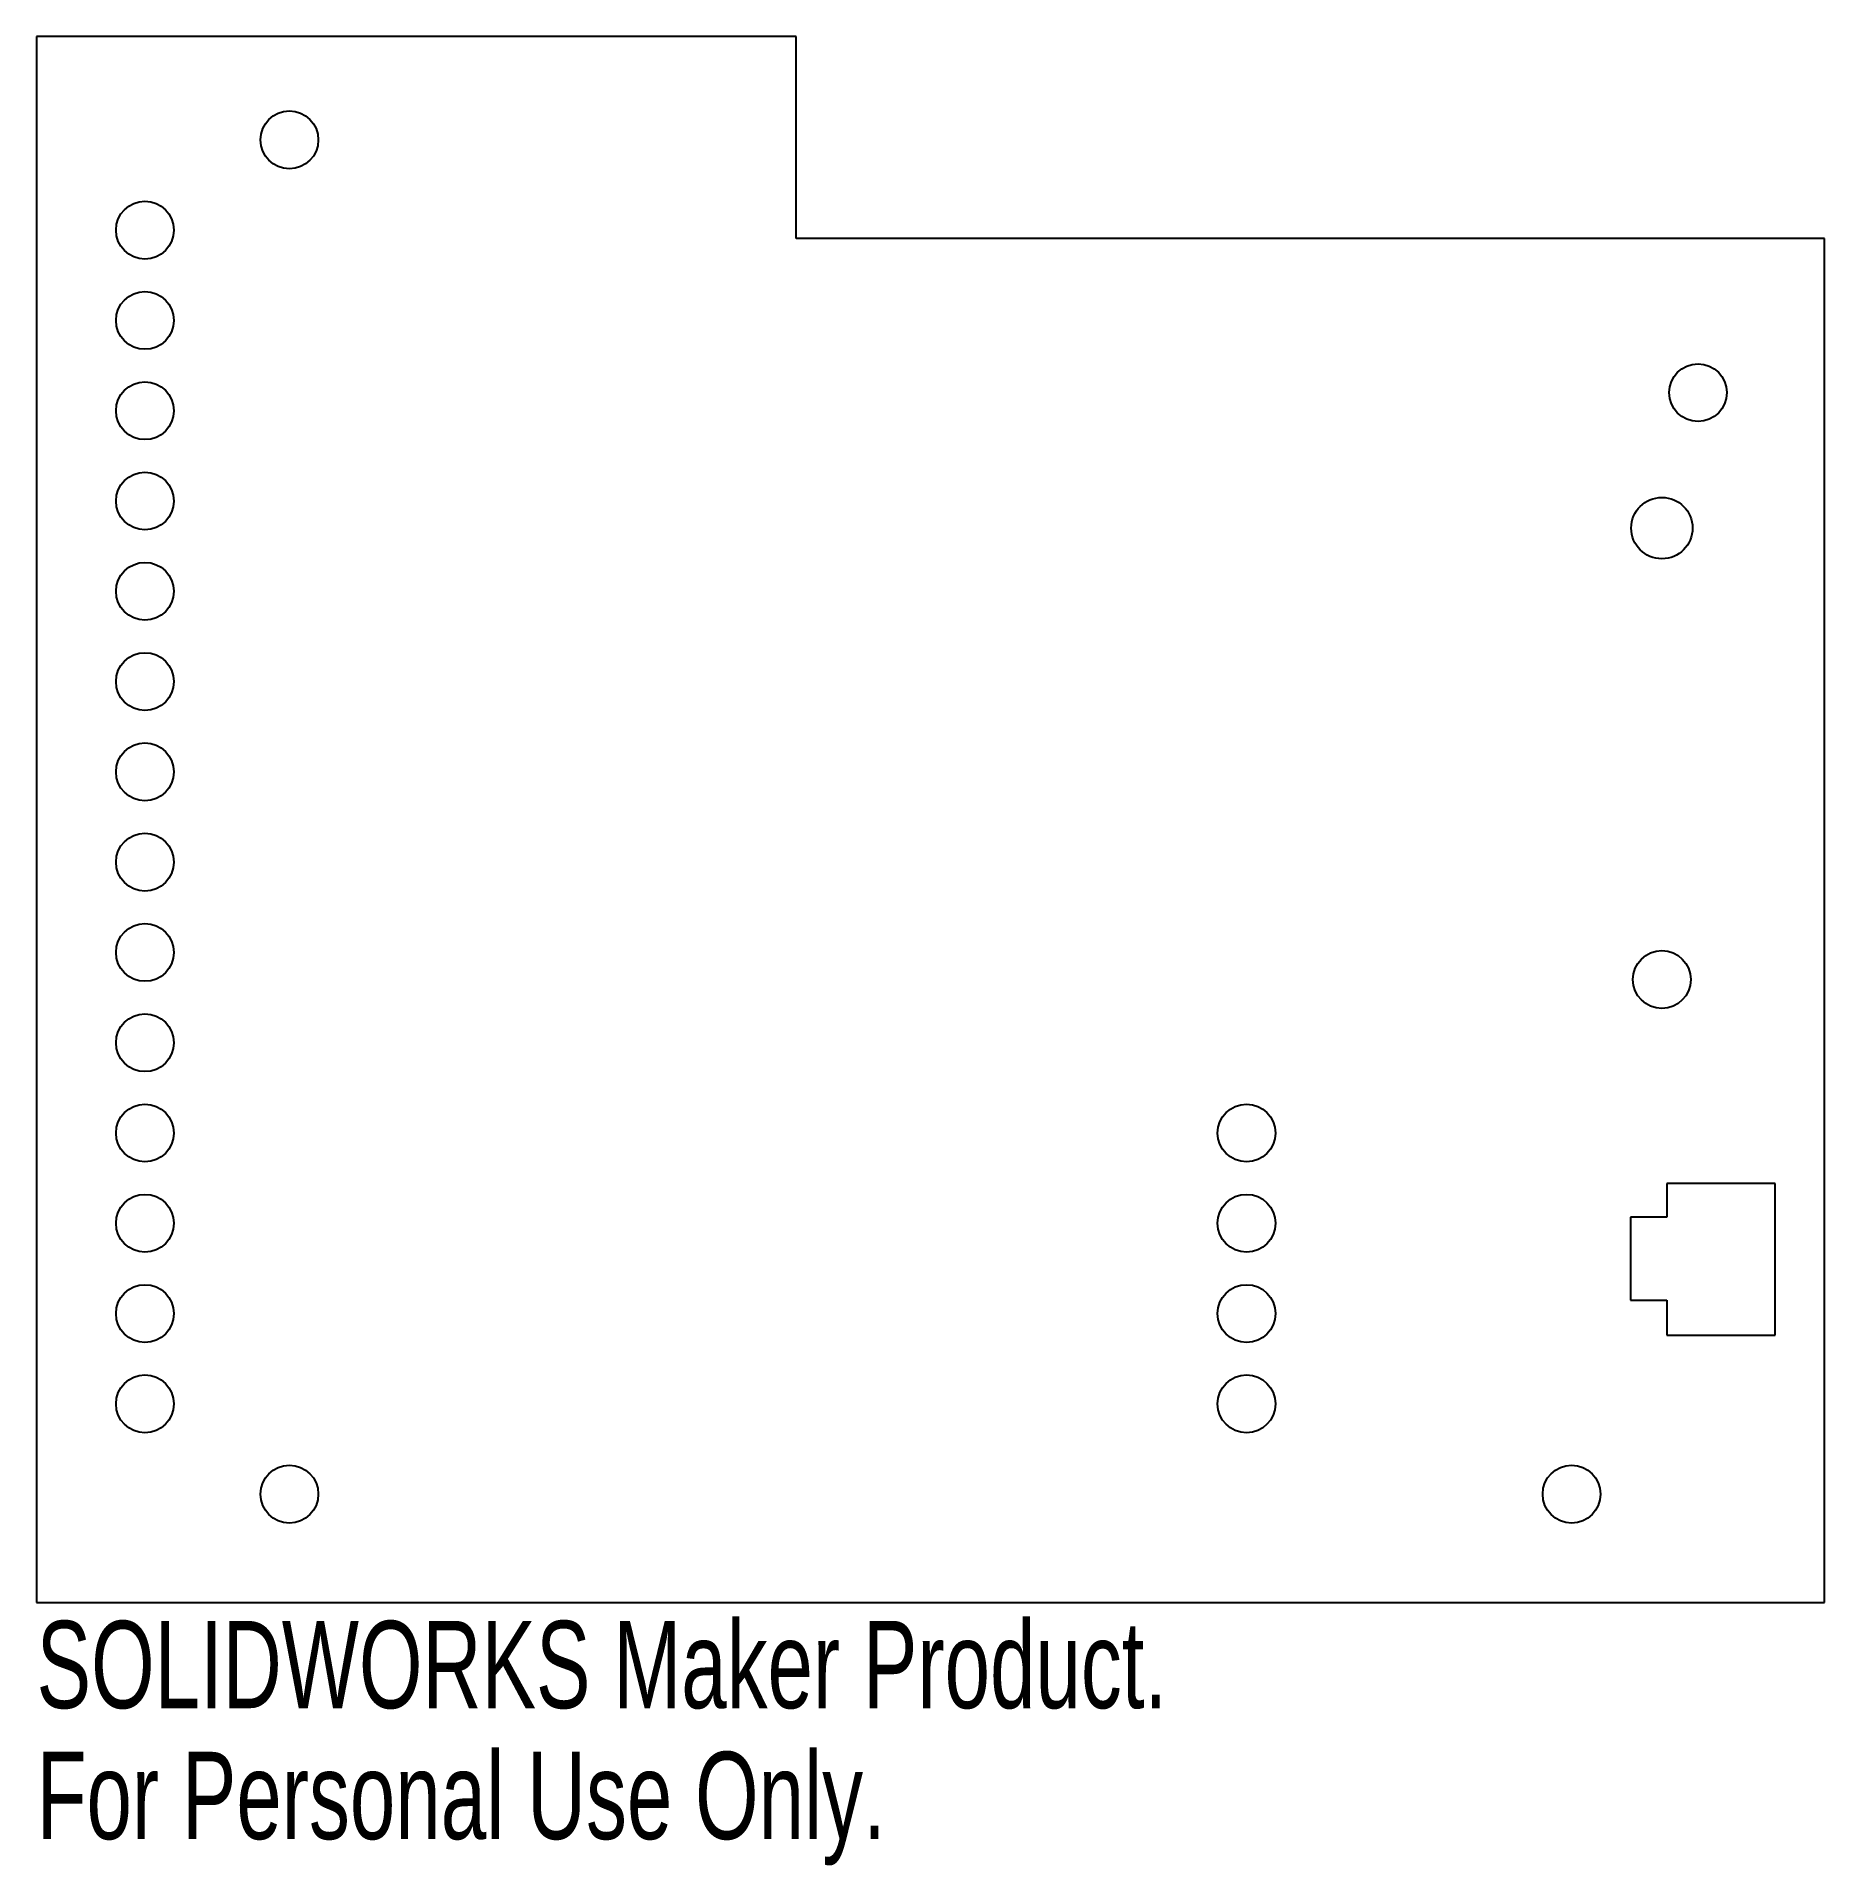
# Model space of a CAD drawing. Header units: millimetres. Extents: x 0 to 99, y -15 to 87.
import ezdxf

# ---------------------------------------------------------------- set-up
doc = ezdxf.new("R2010")
doc.units = ezdxf.units.MM
doc.styles.add('SLDTEXTSTYLE0', font='TXT', dxfattribs={"width": 0.7})

msp = doc.modelspace()

# ---------------------------------------------------------------- linework, layer by layer
at = {"color": 7, "linetype": 'Continuous', "lineweight": 25}
for p, q in [((42.07, 86.72), (0, 86.72)), ((0, 86.72), (0, 0)), ((42.07, 75.54), (42.07, 86.72)), ((99, 75.54), (42.07, 75.54)), ((99, 0), (99, 75.54)), ((90.27, 23.2), (90.27, 21.34)), ((96.27, 23.2), (90.27, 23.2)), ((96.27, 14.8), (96.27, 23.2)), ((88.27, 21.34), (88.27, 16.74)), ((90.27, 21.34), (88.27, 21.34)), ((88.27, 16.74), (90.27, 16.74)), ((90.27, 16.74), (90.27, 14.8)), ((90.27, 14.8), (96.27, 14.8)), ((0, 0), (99, 0))]:
    msp.add_line(p, q, dxfattribs=at)
for centre, radius in [((14, 81), 1.6), ((6, 76), 1.6), ((6, 71), 1.6), ((92, 67), 1.6), ((6, 66), 1.6), ((6, 61), 1.6), ((90, 59.5), 1.7), ((6, 56), 1.6), ((6, 51), 1.6), ((6, 46), 1.6), ((6, 41), 1.6), ((6, 36), 1.6), ((90, 34.5), 1.6), ((6, 31), 1.6), ((6, 26), 1.6), ((67, 26), 1.6), ((6, 21), 1.6), ((67, 21), 1.6), ((6, 16), 1.6), ((67, 16), 1.6), ((6, 11), 1.6), ((67, 11), 1.6), ((14, 6), 1.6), ((85, 6), 1.6)]:
    msp.add_circle(centre, radius, dxfattribs=at)

# ---------------------------------------------------------------- texts
at = {"color": 7, "linetype": 'Continuous', "char_height": 4.8336, "attachment_point": 1, "style": 'SLDTEXTSTYLE0'}
for s, insert in [('SOLIDWORKS Maker Product.', (0, -1.02)), ('For Personal Use Only.', (0, -8.27))]:
    msp.add_mtext(s, dxfattribs=dict(at, insert=insert))

doc.saveas('drawing.dxf')
